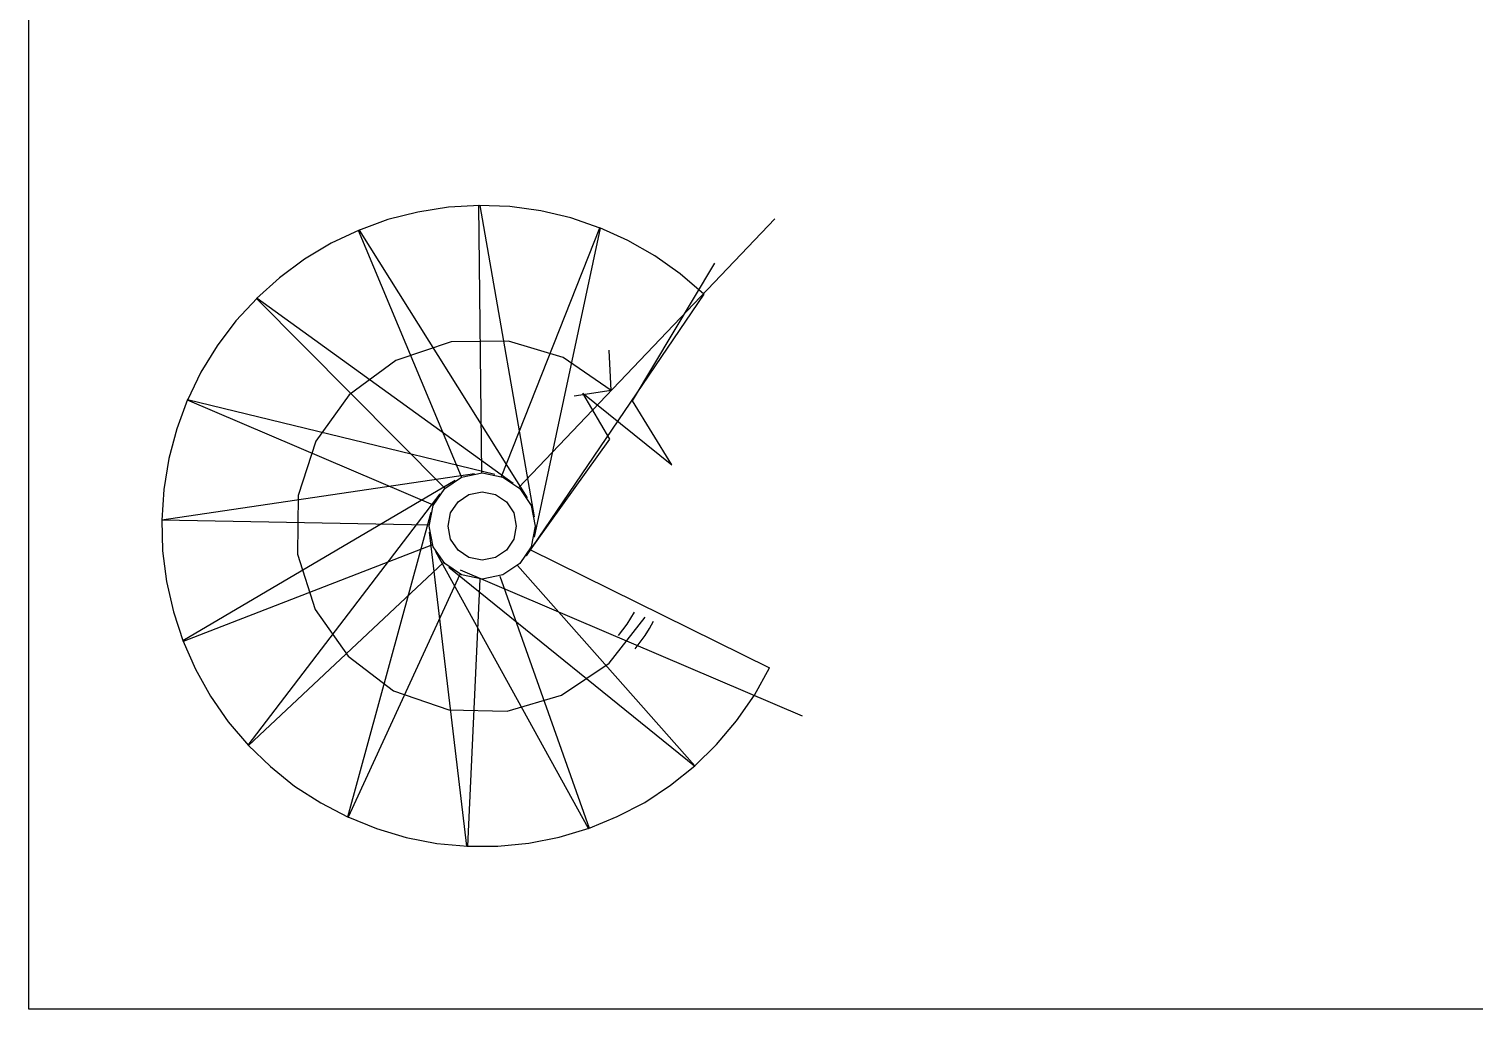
# Model space of a CAD drawing. Header units: metres. Extents: x 2 to 323, y -2 to 254.
# Drawn here: x 116.216 to 121.189, y 116.411 to 119.782 of the extents above; entities that cross this region are included whole.
import ezdxf

# ---------------------------------------------------------------- set-up
doc = ezdxf.new("R2010")
doc.units = ezdxf.units.M
doc.layers.add('REFERENCIA', color=7, linetype='Continuous')

msp = doc.modelspace()

# ---------------------------------------------------------------- linework, layer by layer
at = {"layer": 'REFERENCIA'}
for p, q in [((117.774, 118.255), (117.764, 119.175)), ((117.767, 119.175), (117.955, 118.104)), ((117.842, 118.242), (118.18, 119.098)), ((117.901, 118.204), (118.782, 119.129)), ((118.182, 119.097), (117.954, 118.034)), ((117.705, 118.241), (117.35, 119.089)), ((117.352, 119.09), (117.93, 118.169)), ((118.293, 118.503), (118.576, 118.976)), ((117.647, 118.202), (116.999, 118.855)), ((117.001, 118.856), (117.882, 118.22)), ((118.538, 118.869), (117.927, 117.97)), ((118.219, 118.538), (118.212, 118.677)), ((116.762, 118.507), (117.819, 118.25)), ((116.762, 118.507), (117.819, 118.25)), ((117.608, 118.144), (116.762, 118.505)), ((118.219, 118.538), (118.092, 118.519)), ((118.122, 118.529), (118.428, 118.283)), ((118.215, 118.371), (118.122, 118.529)), ((118.428, 118.283), (118.293, 118.503)), ((117.927, 117.97), (118.215, 118.371)), ((116.673, 118.094), (117.749, 118.253)), ((116.746, 117.678), (117.683, 118.23)), ((116.97, 117.319), (117.631, 118.183)), ((117.313, 117.072), (117.6, 118.12)), ((117.593, 118.075), (116.673, 118.092)), ((117.593, 118.075), (116.673, 118.092)), ((117.723, 116.971), (117.594, 118.051)), ((117.605, 118.007), (116.747, 117.675)), ((118.141, 117.032), (117.616, 117.984)), ((117.939, 117.991), (118.764, 117.584)), ((117.643, 117.947), (116.972, 117.318)), ((117.699, 117.906), (117.315, 117.071)), ((118.506, 117.246), (117.661, 117.93)), ((117.7, 117.921), (118.877, 117.419)), ((117.836, 117.9), (118.144, 117.033)), ((117.897, 117.936), (118.507, 117.248)), ((117.767, 117.89), (117.725, 116.971))]:
    msp.add_line(p, q, dxfattribs=at)
for points in [[(131.146, 127.361), (131.146, 127.361), (131.146, 127.361), (131.146, 116.411), (116.216, 116.411), (116.216, 119.911)], [(117.767, 119.175), (117.66, 119.169), (117.554, 119.152), (117.451, 119.126), (117.35, 119.089)], [(118.182, 119.097), (118.081, 119.132), (117.977, 119.156), (117.871, 119.171), (117.764, 119.175)], [(118.538, 118.869), (118.457, 118.939), (118.37, 119.001), (118.277, 119.054), (118.18, 119.098)], [(117.352, 119.09), (117.256, 119.045), (117.164, 118.99), (117.078, 118.926), (116.999, 118.855)], [(117.001, 118.856), (116.928, 118.778), (116.864, 118.692), (116.808, 118.601), (116.762, 118.505)], [(118.219, 118.538), (118.054, 118.652), (117.866, 118.708), (117.669, 118.706), (117.479, 118.642), (117.318, 118.523), (117.203, 118.364), (117.142, 118.177), (117.14, 117.976), (117.201, 117.785), (117.314, 117.625), (117.471, 117.506), (117.661, 117.44), (117.861, 117.435), (118.049, 117.491), (118.212, 117.601), (118.336, 117.759)], [(116.762, 118.507), (116.725, 118.407), (116.698, 118.304), (116.68, 118.198), (116.673, 118.092)], [(116.673, 118.094), (116.676, 117.987), (116.69, 117.881), (116.713, 117.777), (116.747, 117.675)], [(118.245, 117.696), (118.26, 117.715), (118.274, 117.735), (118.287, 117.755), (118.3, 117.776)], [(118.302, 117.65), (118.319, 117.673), (118.336, 117.696), (118.351, 117.72), (118.365, 117.745)], [(116.746, 117.678), (116.789, 117.58), (116.841, 117.487), (116.902, 117.399), (116.972, 117.318)], [(118.506, 117.246), (118.582, 117.321), (118.651, 117.402), (118.712, 117.49), (118.764, 117.584)], [(116.97, 117.319), (117.047, 117.245), (117.13, 117.178), (117.22, 117.12), (117.315, 117.071)], [(118.141, 117.032), (118.24, 117.073), (118.335, 117.122), (118.424, 117.181), (118.507, 117.248)], [(117.313, 117.072), (117.412, 117.032), (117.514, 117.001), (117.619, 116.981), (117.725, 116.971)], [(117.723, 116.971), (117.83, 116.971), (117.936, 116.982), (118.041, 117.002), (118.144, 117.033)]]:
    msp.add_lwpolyline(points, dxfattribs=at)
for points in [[(117.958, 118.072), (117.944, 118.001), (117.905, 117.943), (117.847, 117.904), (117.776, 117.89), (117.705, 117.904), (117.647, 117.943), (117.607, 118.001), (117.593, 118.072), (117.607, 118.143), (117.647, 118.201), (117.705, 118.24), (117.776, 118.255), (117.847, 118.24), (117.905, 118.201), (117.944, 118.143), (117.958, 118.072)], [(117.958, 118.072), (117.944, 118.001), (117.905, 117.943), (117.847, 117.904), (117.776, 117.89), (117.705, 117.904), (117.647, 117.943), (117.607, 118.001), (117.593, 118.072), (117.607, 118.143), (117.647, 118.201), (117.705, 118.24), (117.776, 118.255), (117.847, 118.24), (117.905, 118.201), (117.944, 118.143), (117.958, 118.072)], [(117.958, 118.072), (117.944, 118.001), (117.905, 117.943), (117.847, 117.904), (117.776, 117.89), (117.705, 117.904), (117.647, 117.943), (117.607, 118.001), (117.593, 118.072), (117.607, 118.143), (117.647, 118.201), (117.705, 118.24), (117.776, 118.255), (117.847, 118.24), (117.905, 118.201), (117.944, 118.143), (117.958, 118.072)], [(117.958, 118.072), (117.944, 118.001), (117.905, 117.943), (117.847, 117.904), (117.776, 117.89), (117.705, 117.904), (117.647, 117.943), (117.607, 118.001), (117.593, 118.072), (117.607, 118.143), (117.647, 118.201), (117.705, 118.24), (117.776, 118.255), (117.847, 118.24), (117.905, 118.201), (117.944, 118.143), (117.958, 118.072)], [(117.958, 118.072), (117.944, 118.001), (117.905, 117.943), (117.847, 117.904), (117.776, 117.89), (117.705, 117.904), (117.647, 117.943), (117.607, 118.001), (117.593, 118.072), (117.607, 118.143), (117.647, 118.201), (117.705, 118.24), (117.776, 118.255), (117.847, 118.24), (117.905, 118.201), (117.944, 118.143), (117.958, 118.072)], [(117.958, 118.072), (117.944, 118.001), (117.905, 117.943), (117.847, 117.904), (117.776, 117.89), (117.705, 117.904), (117.647, 117.943), (117.607, 118.001), (117.593, 118.072), (117.607, 118.143), (117.647, 118.201), (117.705, 118.24), (117.776, 118.255), (117.847, 118.24), (117.905, 118.201), (117.944, 118.143), (117.958, 118.072)], [(117.958, 118.072), (117.944, 118.001), (117.905, 117.943), (117.847, 117.904), (117.776, 117.89), (117.705, 117.904), (117.647, 117.943), (117.607, 118.001), (117.593, 118.072), (117.607, 118.143), (117.647, 118.201), (117.705, 118.24), (117.776, 118.255), (117.847, 118.24), (117.905, 118.201), (117.944, 118.143), (117.958, 118.072)], [(117.958, 118.072), (117.944, 118.001), (117.905, 117.943), (117.847, 117.904), (117.776, 117.89), (117.705, 117.904), (117.647, 117.943), (117.607, 118.001), (117.593, 118.072), (117.607, 118.143), (117.647, 118.201), (117.705, 118.24), (117.776, 118.255), (117.847, 118.24), (117.905, 118.201), (117.944, 118.143), (117.958, 118.072)], [(117.958, 118.072), (117.944, 118.001), (117.905, 117.943), (117.847, 117.904), (117.776, 117.89), (117.705, 117.904), (117.647, 117.943), (117.607, 118.001), (117.593, 118.072), (117.607, 118.143), (117.647, 118.201), (117.705, 118.24), (117.776, 118.255), (117.847, 118.24), (117.905, 118.201), (117.944, 118.143), (117.958, 118.072)], [(117.958, 118.072), (117.944, 118.001), (117.905, 117.943), (117.847, 117.904), (117.776, 117.89), (117.705, 117.904), (117.647, 117.943), (117.607, 118.001), (117.593, 118.072), (117.607, 118.143), (117.647, 118.201), (117.705, 118.24), (117.776, 118.255), (117.847, 118.24), (117.905, 118.201), (117.944, 118.143), (117.958, 118.072)], [(117.958, 118.072), (117.944, 118.001), (117.905, 117.943), (117.847, 117.904), (117.776, 117.89), (117.705, 117.904), (117.647, 117.943), (117.607, 118.001), (117.593, 118.072), (117.607, 118.143), (117.647, 118.201), (117.705, 118.24), (117.776, 118.255), (117.847, 118.24), (117.905, 118.201), (117.944, 118.143), (117.958, 118.072)], [(117.958, 118.072), (117.944, 118.001), (117.905, 117.943), (117.847, 117.904), (117.776, 117.89), (117.705, 117.904), (117.647, 117.943), (117.607, 118.001), (117.593, 118.072), (117.607, 118.143), (117.647, 118.201), (117.705, 118.24), (117.776, 118.255), (117.847, 118.24), (117.905, 118.201), (117.944, 118.143), (117.958, 118.072)], [(117.958, 118.072), (117.944, 118.001), (117.905, 117.943), (117.847, 117.904), (117.776, 117.89), (117.705, 117.904), (117.647, 117.943), (117.607, 118.001), (117.593, 118.072), (117.607, 118.143), (117.647, 118.201), (117.705, 118.24), (117.776, 118.255), (117.847, 118.24), (117.905, 118.201), (117.944, 118.143), (117.958, 118.072)], [(117.958, 118.072), (117.944, 118.001), (117.905, 117.943), (117.847, 117.904), (117.776, 117.89), (117.705, 117.904), (117.647, 117.943), (117.607, 118.001), (117.593, 118.072), (117.607, 118.143), (117.647, 118.201), (117.705, 118.24), (117.776, 118.255), (117.847, 118.24), (117.905, 118.201), (117.944, 118.143), (117.958, 118.072)], [(117.958, 118.072), (117.944, 118.001), (117.905, 117.943), (117.847, 117.904), (117.776, 117.89), (117.705, 117.904), (117.647, 117.943), (117.607, 118.001), (117.593, 118.072), (117.607, 118.143), (117.647, 118.201), (117.705, 118.24), (117.776, 118.255), (117.847, 118.24), (117.905, 118.201), (117.944, 118.143), (117.958, 118.072)], [(117.893, 118.072), (117.884, 118.027), (117.859, 117.989), (117.821, 117.964), (117.776, 117.955), (117.73, 117.964), (117.693, 117.989), (117.667, 118.027), (117.658, 118.072), (117.667, 118.118), (117.693, 118.155), (117.73, 118.181), (117.776, 118.19), (117.821, 118.181), (117.859, 118.155), (117.884, 118.118), (117.893, 118.072)], [(117.893, 118.072), (117.884, 118.027), (117.859, 117.989), (117.821, 117.964), (117.776, 117.955), (117.73, 117.964), (117.693, 117.989), (117.667, 118.027), (117.658, 118.072), (117.667, 118.118), (117.693, 118.155), (117.73, 118.181), (117.776, 118.19), (117.821, 118.181), (117.859, 118.155), (117.884, 118.118), (117.893, 118.072)], [(117.893, 118.072), (117.884, 118.027), (117.859, 117.989), (117.821, 117.964), (117.776, 117.955), (117.73, 117.964), (117.693, 117.989), (117.667, 118.027), (117.658, 118.072), (117.667, 118.118), (117.693, 118.155), (117.73, 118.181), (117.776, 118.19), (117.821, 118.181), (117.859, 118.155), (117.884, 118.118), (117.893, 118.072)], [(117.893, 118.072), (117.884, 118.027), (117.859, 117.989), (117.821, 117.964), (117.776, 117.955), (117.73, 117.964), (117.693, 117.989), (117.667, 118.027), (117.658, 118.072), (117.667, 118.118), (117.693, 118.155), (117.73, 118.181), (117.776, 118.19), (117.821, 118.181), (117.859, 118.155), (117.884, 118.118), (117.893, 118.072)], [(117.893, 118.072), (117.884, 118.027), (117.859, 117.989), (117.821, 117.964), (117.776, 117.955), (117.73, 117.964), (117.693, 117.989), (117.667, 118.027), (117.658, 118.072), (117.667, 118.118), (117.693, 118.155), (117.73, 118.181), (117.776, 118.19), (117.821, 118.181), (117.859, 118.155), (117.884, 118.118), (117.893, 118.072)], [(117.893, 118.072), (117.884, 118.027), (117.859, 117.989), (117.821, 117.964), (117.776, 117.955), (117.73, 117.964), (117.693, 117.989), (117.667, 118.027), (117.658, 118.072), (117.667, 118.118), (117.693, 118.155), (117.73, 118.181), (117.776, 118.19), (117.821, 118.181), (117.859, 118.155), (117.884, 118.118), (117.893, 118.072)], [(117.893, 118.072), (117.884, 118.027), (117.859, 117.989), (117.821, 117.964), (117.776, 117.955), (117.73, 117.964), (117.693, 117.989), (117.667, 118.027), (117.658, 118.072), (117.667, 118.118), (117.693, 118.155), (117.73, 118.181), (117.776, 118.19), (117.821, 118.181), (117.859, 118.155), (117.884, 118.118), (117.893, 118.072)], [(117.893, 118.072), (117.884, 118.027), (117.859, 117.989), (117.821, 117.964), (117.776, 117.955), (117.73, 117.964), (117.693, 117.989), (117.667, 118.027), (117.658, 118.072), (117.667, 118.118), (117.693, 118.155), (117.73, 118.181), (117.776, 118.19), (117.821, 118.181), (117.859, 118.155), (117.884, 118.118), (117.893, 118.072)], [(117.893, 118.072), (117.884, 118.027), (117.859, 117.989), (117.821, 117.964), (117.776, 117.955), (117.73, 117.964), (117.693, 117.989), (117.667, 118.027), (117.658, 118.072), (117.667, 118.118), (117.693, 118.155), (117.73, 118.181), (117.776, 118.19), (117.821, 118.181), (117.859, 118.155), (117.884, 118.118), (117.893, 118.072)], [(117.893, 118.072), (117.884, 118.027), (117.859, 117.989), (117.821, 117.964), (117.776, 117.955), (117.73, 117.964), (117.693, 117.989), (117.667, 118.027), (117.658, 118.072), (117.667, 118.118), (117.693, 118.155), (117.73, 118.181), (117.776, 118.19), (117.821, 118.181), (117.859, 118.155), (117.884, 118.118), (117.893, 118.072)], [(117.893, 118.072), (117.884, 118.027), (117.859, 117.989), (117.821, 117.964), (117.776, 117.955), (117.73, 117.964), (117.693, 117.989), (117.667, 118.027), (117.658, 118.072), (117.667, 118.118), (117.693, 118.155), (117.73, 118.181), (117.776, 118.19), (117.821, 118.181), (117.859, 118.155), (117.884, 118.118), (117.893, 118.072)], [(117.893, 118.072), (117.884, 118.027), (117.859, 117.989), (117.821, 117.964), (117.776, 117.955), (117.73, 117.964), (117.693, 117.989), (117.667, 118.027), (117.658, 118.072), (117.667, 118.118), (117.693, 118.155), (117.73, 118.181), (117.776, 118.19), (117.821, 118.181), (117.859, 118.155), (117.884, 118.118), (117.893, 118.072)], [(117.893, 118.072), (117.884, 118.027), (117.859, 117.989), (117.821, 117.964), (117.776, 117.955), (117.73, 117.964), (117.693, 117.989), (117.667, 118.027), (117.658, 118.072), (117.667, 118.118), (117.693, 118.155), (117.73, 118.181), (117.776, 118.19), (117.821, 118.181), (117.859, 118.155), (117.884, 118.118), (117.893, 118.072)], [(117.893, 118.072), (117.884, 118.027), (117.859, 117.989), (117.821, 117.964), (117.776, 117.955), (117.73, 117.964), (117.693, 117.989), (117.667, 118.027), (117.658, 118.072), (117.667, 118.118), (117.693, 118.155), (117.73, 118.181), (117.776, 118.19), (117.821, 118.181), (117.859, 118.155), (117.884, 118.118), (117.893, 118.072)], [(117.893, 118.072), (117.884, 118.027), (117.859, 117.989), (117.821, 117.964), (117.776, 117.955), (117.73, 117.964), (117.693, 117.989), (117.667, 118.027), (117.658, 118.072), (117.667, 118.118), (117.693, 118.155), (117.73, 118.181), (117.776, 118.19), (117.821, 118.181), (117.859, 118.155), (117.884, 118.118), (117.893, 118.072)]]:
    msp.add_lwpolyline(points, close=True, dxfattribs=at)

doc.saveas('drawing.dxf')
